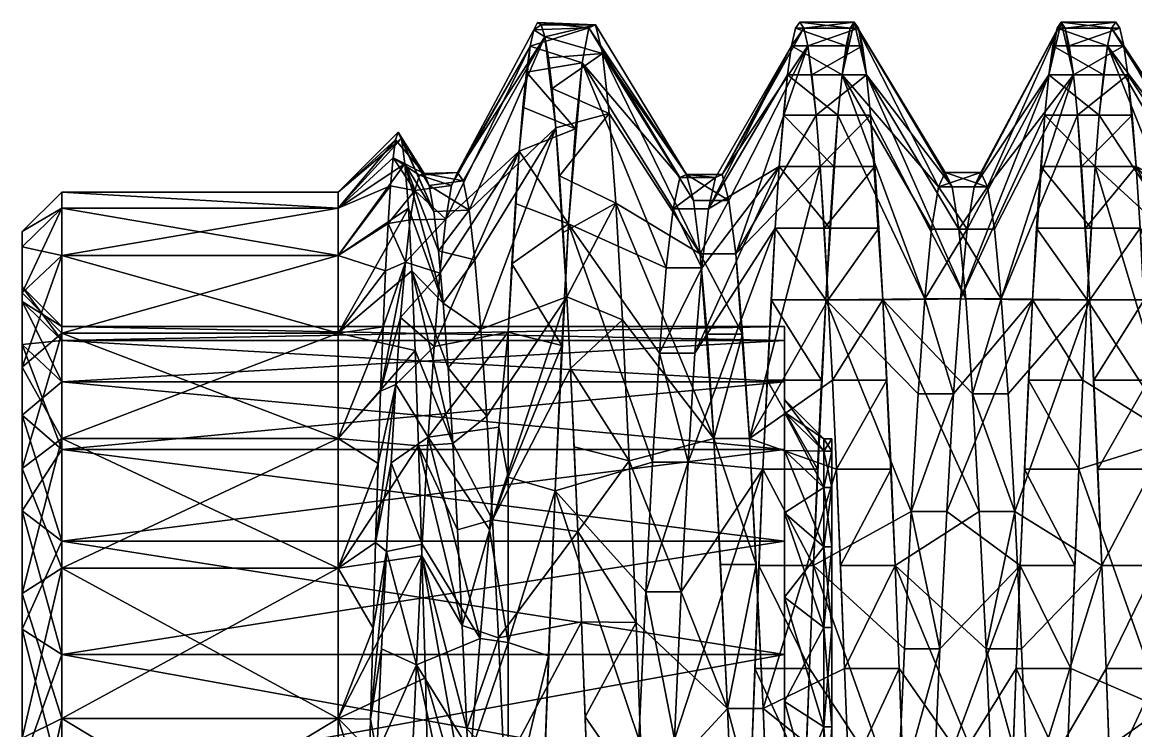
# Model space of a CAD drawing. Extents: x -9.5 to 4.8, y -4 to 4.
# Drawn here: x -9.52 to -6.701, y 1.301 to 3.095 of the extents above; entities that cross this region are included whole.
import ezdxf

# ---------------------------------------------------------------- set-up
doc = ezdxf.new("R2010")
doc.units = 0
doc.layers.add('SMA6251A1_128_10GT5GP_', color=7, linetype='CONTINUOUS')

msp = doc.modelspace()

# ---------------------------------------------------------------- meshes
at = {"layer": 'SMA6251A1_128_10GT5GP_', "color": 7}
mesh = msp.add_polyface(dxfattribs=at)
corners = [(-8.102393, 2.992034, -0.791672), (-8.119445, 2.825309, -1.263588), (-8.136502, 2.584624, -1.702566), (-7.88955, 2.472991, -1.120508), (-8.525984, 2.669032, -0.497482), (-8.537986, 2.595166, -0.797701), (-8.447793, 2.596623, -0.792948), (-8.432981, 2.682131, -0.421187), (-8.418169, 2.714687, -0.041111), (-8.513986, 2.70828, -0.190896), (-8.501984, 2.71242, 0.118271), (-8.403352, 2.693638, 0.339905), (-8.38854, 2.619414, 0.714067), (-8.477981, 2.615585, 0.727964), (-8.48998, 2.681381, 0.42593), (-8.465981, 2.515884, 1.020563), (-8.54999, 2.487624, -1.087636), (-8.580928, 2.751923, -0.538273), (-8.568262, 2.816738), (-8.574594, 2.797311, -0.270979), (-8.551005, 2.736425, 0.737228), (-8.559629, 2.800922, 0.370892), (-8.542385, 2.624146, 1.09284), (-8.453978, 2.383518, 1.30002), (-8.03417, 2.863759, 1.173844), (-8.017114, 2.637053, 1.620171), (-8.15994, 2.705847, 1.50247), (-8.085334, 3.080535, -0.298875), (-8.068282, 3.08843, 0.201547), (-8.21568, 3.094229, -0.069006), (-8.243548, 2.968526, -0.875715), (-8.262132, 2.768751, -1.383126), (-8.23426, 3.034113, -0.610889), (-8.051224, 3.015522, 0.696877), (-8.1971, 3.058326, 0.475046), (-8.17852, 2.927512, 1.004332), (-8.280708, 2.483141, -1.847439), (-8.27142, 2.636189, -1.621583), (-8.25284, 2.879831, -1.13384), (-8.224972, 3.076121, -0.341321), (-8.206388, 3.088278, 0.203873), (-8.187812, 3.00461, 0.742524), (-8.169228, 2.827646, 1.258349), (-8.150652, 2.563025, 1.734915), (-8.14136, 2.40021, 1.953969), (-8.46261, 2.459802, -1.149173), (-8.358911, 2.318244, 1.413142), (-8.373728, 2.493473, 1.074159)]
mesh.append_faces([[corners[k] for k in face] for face in [(0, 1, 2), (3, 0, 2), (4, 5, 6), (7, 8, 9), (10, 8, 11), (12, 13, 14), (7, 4, 6), (14, 10, 11), (7, 9, 4), (12, 14, 11), (12, 15, 13), (10, 9, 8), (6, 5, 16), (9, 10, 17), (4, 9, 17), (18, 19, 10), (13, 15, 20), (18, 10, 14), (20, 21, 13), (18, 14, 13), (21, 18, 13), (22, 20, 23), (24, 25, 26), (27, 28, 29), (1, 0, 30), (2, 1, 31), (0, 27, 32), (28, 33, 34), (33, 24, 35), (36, 2, 37), (37, 2, 31), (31, 1, 38), (38, 1, 30), (30, 0, 32), (32, 27, 39), (39, 27, 29), (29, 28, 40), (40, 28, 34), (34, 33, 41), (35, 24, 42), (41, 33, 35), (42, 24, 26), (26, 25, 43), (26, 43, 44), (41, 35, 34), (29, 40, 39), (38, 30, 32), (36, 37, 31), (42, 26, 44), (34, 35, 42), (39, 40, 34), (31, 38, 32), (39, 34, 8), (32, 39, 8), (6, 31, 32), (42, 12, 34), (31, 6, 45), (32, 8, 7), (7, 6, 32), (34, 12, 11), (11, 8, 34), (42, 46, 47), (47, 12, 42)]], dxfattribs={"color": 7})
mesh = msp.add_polyface(dxfattribs=at)
corners = [(-7.423653, 3.080091, -0.303411), (-7.433992, 3.035534, -0.603785), (-7.444333, 2.961739, -0.898398), (-7.454676, 2.85939, -1.184441), (-7.465018, 2.729528, -1.459008), (-7.475356, 2.57342, -1.719456), (-7.485698, 2.39248, -1.963431), (-7.820607, 2.644064, 0.616562), (-7.803374, 2.508344, 1.038958), (-8.051224, 3.015522, 0.696877), (-7.837846, 2.70919, 0.177516), (-8.085334, 3.080535, -0.298875), (-7.855077, 2.701931, -0.266075), (-7.88955, 2.472991, -1.120508), (-7.872315, 2.622483, -0.702711), (-8.102393, 2.992034, -0.791672), (-8.068282, 3.08843, 0.201547), (-8.017114, 2.637053, 1.620171), (-8.03417, 2.863759, 1.173844), (-7.603203, 2.729523, -1.459016), (-7.613542, 2.573412, -1.719468), (-7.592862, 2.859386, -1.18445), (-7.582518, 2.961737, -0.898403), (-7.572178, 3.035534, -0.603786), (-7.561839, 3.080091, -0.303411), (-7.551496, 3.095), (-7.41331, 3.095), (-7.541153, 3.080092, 0.303404), (-7.520474, 2.961749, 0.898368), (-7.530814, 3.035536, 0.603777), (-7.392629, 3.035534, 0.603785), (-7.47911, 2.392507, 1.963397), (-7.489451, 2.573438, 1.71943), (-7.351265, 2.573419, 1.719457), (-7.499789, 2.72954, 1.458984), (-7.361603, 2.729527, 1.459009), (-7.510131, 2.859405, 1.184404), (-7.371944, 2.85939, 1.184441), (-7.382288, 2.961739, 0.898398), (-7.402967, 3.080091, 0.303411), (-7.747846, 2.70919, 0.177516), (-7.713374, 2.508344, 1.038958), (-7.730607, 2.644064, 0.616562), (-7.765077, 2.701931, -0.266075), (-7.782315, 2.622483, -0.702711), (-7.79955, 2.472991, -1.120508), (-7.816783, 2.257464, -1.508338)]
mesh.append_faces([[corners[k] for k in face] for face in [(0, 1, 2), (3, 4, 5), (3, 5, 6), (7, 8, 9), (10, 11, 12), (13, 14, 15), (10, 7, 9), (12, 15, 14), (10, 9, 16), (12, 11, 15), (10, 16, 11), (8, 17, 18), (18, 9, 8), (19, 20, 5), (21, 19, 4), (22, 21, 3), (23, 22, 2), (24, 23, 1), (25, 24, 0), (26, 25, 0), (0, 24, 1), (1, 23, 2), (2, 22, 3), (3, 21, 4), (4, 19, 5), (5, 20, 6), (25, 26, 27), (28, 29, 30), (31, 32, 33), (32, 34, 35), (34, 36, 37), (36, 28, 38), (29, 27, 39), (27, 26, 39), (30, 29, 39), (19, 21, 22), (23, 24, 27), (24, 25, 27), (23, 27, 40), (27, 29, 40), (29, 28, 36), (29, 41, 42), (29, 42, 40), (23, 40, 43), (23, 43, 44), (19, 45, 46), (20, 19, 46), (22, 23, 44), (45, 19, 44), (44, 19, 22), (36, 34, 41), (41, 29, 36), (34, 32, 31), (42, 41, 8), (40, 42, 10), (43, 40, 10), (44, 43, 14), (45, 44, 14), (42, 8, 7), (42, 7, 10), (43, 10, 12), (43, 12, 14), (45, 14, 13)]], dxfattribs={"color": 7})
mesh = msp.add_polyface(dxfattribs=at)
corners = [(-7.41331, 3.095), (-7.423653, 3.080091, -0.303411), (-7.444333, 2.961739, -0.898398), (-7.200136, 2.678742, -0.442229), (-7.165668, 2.678742, 0.442229), (-7.382288, 2.961739, 0.898398), (-7.371944, 2.85939, 1.184441), (-7.131198, 2.394442, 1.279793), (-7.340923, 2.392479, 1.963432), (-7.402967, 3.080091, 0.303411), (-7.351265, 2.573419, 1.719457), (-7.361603, 2.729527, 1.459009), (-7.392629, 3.035534, 0.603785), (-7.454676, 2.85939, -1.184441), (-7.234606, 2.394442, -1.279793), (-7.485698, 2.39248, -1.963431), (-7.217375, 2.5709, -0.872754), (-7.182902, 2.714999), (-7.14843, 2.5709, 0.872754), (-7.489451, 2.573438, 1.71943), (-7.499789, 2.72954, 1.458984), (-7.510131, 2.859405, 1.184404), (-7.520474, 2.961749, 0.898368), (-6.951706, 2.57342, -1.719456), (-6.962048, 2.39248, -1.963431), (-6.823861, 2.392507, -1.963398), (-6.941367, 2.729528, -1.459008), (-6.813519, 2.573437, -1.71943), (-6.931026, 2.85939, -1.184441), (-6.803181, 2.72954, -1.458984), (-6.920682, 2.961739, -0.898398), (-6.792839, 2.859405, -1.184404), (-6.910342, 3.035534, -0.603785), (-6.782496, 2.961749, -0.898368), (-6.900003, 3.080091, -0.303411), (-6.772156, 3.035536, -0.603777), (-6.88966, 3.095), (-6.761817, 3.080092, -0.303404), (-6.751474, 3.095), (-6.879317, 3.080091, 0.303411), (-7.144606, 2.394442, -1.279793), (-7.110136, 2.678742, -0.442229), (-6.858638, 2.961739, 0.898398), (-6.868978, 3.035534, 0.603785), (-7.075668, 2.678742, 0.442229), (-6.848294, 2.85939, 1.184441), (-7.041198, 2.394442, 1.279793), (-6.837953, 2.729527, 1.459009), (-6.827614, 2.573419, 1.719457), (-6.817272, 2.392479, 1.963432), (-7.127375, 2.5709, -0.872754), (-7.092902, 2.714999), (-7.05843, 2.5709, 0.872754)]
mesh.append_faces([[corners[k] for k in face] for face in [(0, 1, 2), (0, 2, 3), (0, 4, 5), (6, 7, 8), (9, 0, 5), (8, 10, 6), (10, 11, 6), (7, 6, 5), (5, 12, 9), (2, 13, 14), (14, 13, 15), (16, 3, 2), (2, 14, 16), (17, 4, 0), (0, 3, 17), (18, 7, 5), (5, 4, 18), (10, 19, 11), (11, 20, 6), (6, 21, 5), (5, 22, 12), (23, 24, 25), (26, 23, 27), (28, 26, 29), (30, 28, 31), (32, 30, 33), (34, 32, 35), (36, 34, 37), (31, 28, 29), (29, 26, 27), (27, 23, 25), (36, 38, 39), (24, 23, 28), (23, 26, 28), (24, 28, 40), (28, 30, 40), (30, 32, 34), (30, 34, 36), (30, 36, 41), (36, 39, 42), (39, 43, 42), (36, 42, 44), (42, 45, 46), (45, 47, 48), (45, 49, 46), (30, 41, 50), (50, 40, 30), (36, 44, 51), (51, 41, 36), (42, 46, 52), (52, 44, 42), (50, 41, 3), (51, 44, 17), (44, 52, 18), (52, 46, 18), (41, 51, 3), (40, 50, 14), (46, 7, 18), (44, 18, 4), (44, 4, 17), (51, 17, 3), (50, 3, 16), (50, 16, 14)]], dxfattribs={"color": 7})
mesh = msp.add_polyface(dxfattribs=at)
corners = [(-6.269189, 2.859405, -1.184404), (-6.27953, 2.72954, -1.458984), (-6.131005, 2.859386, -1.184449), (-6.258845, 2.961749, -0.898368), (-6.248506, 3.035536, -0.603777), (-6.117214, 2.989549, -0.801008), (-6.238167, 3.080092, -0.303404), (-6.103428, 3.068518, -0.404011), (-6.227824, 3.095), (-6.089639, 3.095), (-6.144792, 2.680339, -1.547517), (-6.56243, 2.508344, -1.038958), (-6.545198, 2.644064, -0.616562), (-6.772156, 3.035536, -0.603777), (-6.527958, 2.70919, -0.177516), (-6.510727, 2.701931, 0.266075), (-6.730793, 3.035534, 0.603786), (-6.493489, 2.622483, 0.702711), (-6.699767, 2.729524, 1.459016), (-6.710108, 2.859386, 1.184449), (-6.720452, 2.961738, 0.898403), (-6.761817, 3.080092, -0.303404), (-6.741132, 3.080091, 0.303411), (-6.751474, 3.095), (-6.782496, 2.961749, -0.898368), (-6.792839, 2.859405, -1.184404), (-6.803181, 2.72954, -1.458984), (-6.88966, 3.095), (-6.900003, 3.080091, -0.303411), (-6.910342, 3.035534, -0.603785), (-6.920682, 2.961739, -0.898398), (-6.858638, 2.961739, 0.898398), (-6.868978, 3.035534, 0.603785), (-6.837953, 2.729527, 1.459009), (-6.848294, 2.85939, 1.184441), (-6.879317, 3.080091, 0.303411), (-6.437958, 2.70919, -0.177516), (-6.207142, 3.035534, 0.603786), (-6.217481, 3.080091, 0.303411), (-6.196802, 2.961738, 0.898403), (-6.186458, 2.859386, 1.184449), (-6.176117, 2.729524, 1.459016), (-6.403489, 2.622483, 0.702711), (-6.420727, 2.701931, 0.266075), (-6.455198, 2.644064, -0.616562), (-6.47243, 2.508344, -1.038958), (-6.048273, 2.859399, 1.184418), (-6.037932, 2.729534, 1.458996), (-6.058617, 2.961746, 0.898377), (-6.068957, 3.035536, 0.603777), (-6.079296, 3.080092, 0.303404)]
mesh.append_faces([[corners[k] for k in face] for face in [(0, 1, 2), (3, 0, 2), (4, 3, 5), (6, 4, 7), (8, 6, 9), (9, 6, 7), (7, 4, 5), (5, 3, 2), (2, 1, 10), (11, 12, 13), (12, 14, 13), (14, 15, 16), (15, 17, 16), (18, 19, 20), (14, 16, 21), (16, 22, 21), (22, 23, 21), (14, 21, 13), (13, 24, 25), (11, 13, 25), (25, 26, 11), (17, 18, 20), (20, 16, 17), (23, 27, 21), (21, 28, 13), (13, 29, 24), (24, 30, 25), (31, 32, 16), (33, 34, 19), (34, 31, 20), (18, 33, 19), (32, 35, 22), (19, 34, 20), (20, 31, 16), (35, 23, 22), (16, 32, 22), (0, 3, 4), (36, 6, 37), (4, 6, 36), (6, 8, 38), (6, 38, 37), (39, 40, 41), (37, 42, 43), (37, 43, 36), (4, 36, 44), (4, 44, 45), (0, 4, 45), (45, 1, 0), (39, 41, 42), (42, 37, 39), (46, 47, 41), (48, 46, 40), (49, 48, 39), (50, 49, 37), (9, 50, 38), (8, 9, 38), (38, 50, 37), (37, 49, 39), (39, 48, 40), (40, 46, 41), (36, 43, 15), (36, 15, 14), (36, 14, 12)]], dxfattribs={"color": 7})
mesh = msp.add_polyface(dxfattribs=at)
corners = [(-6.310554, 2.188477, -2.188514), (-6.320894, 1.963468, -2.39245), (-6.17237, 2.188448, -2.188543), (-6.30021, 2.392507, -1.963398), (-6.289869, 2.573437, -1.71943), (-6.158579, 2.45544, -1.884102), (-6.27953, 2.72954, -1.458984), (-6.144792, 2.680339, -1.547517), (-6.186156, 1.884136, -2.455413), (-6.596902, 2.041231, -1.79014), (-6.579667, 2.305576, -1.433711), (-6.56243, 2.508344, -1.038958), (-6.803181, 2.72954, -1.458984), (-6.441782, 1.981545, 1.855992), (-6.658404, 1.96345, 2.392465), (-6.689428, 2.573412, 1.719468), (-6.668743, 2.188451, 2.18854), (-6.679086, 2.392466, 1.963448), (-6.834205, 2.188477, -2.188514), (-6.844544, 1.963468, -2.39245), (-6.813519, 2.573437, -1.71943), (-6.823861, 2.392507, -1.963398), (-6.476254, 2.472991, 1.120508), (-6.699767, 2.729524, 1.459016), (-6.493489, 2.622483, 0.702711), (-6.459021, 2.257464, 1.508338), (-6.796589, 1.963447, 2.392468), (-6.806928, 2.188453, 2.188538), (-6.817272, 2.392479, 1.963432), (-6.827614, 2.573419, 1.719457), (-6.837953, 2.729527, 1.459009), (-6.848294, 2.85939, 1.184441), (-6.786249, 1.719516, 2.573381), (-6.506902, 2.041231, -1.79014), (-6.351782, 1.981545, 1.855992), (-6.165778, 2.573412, 1.719468), (-6.134754, 1.96345, 2.392465), (-6.155436, 2.392466, 1.963448), (-6.145092, 2.188451, 2.18854), (-6.47243, 2.508344, -1.038958), (-6.489667, 2.305576, -1.433711), (-6.176117, 2.729524, 1.459016), (-6.386254, 2.472991, 1.120508), (-6.403489, 2.622483, 0.702711), (-6.369021, 2.257464, 1.508338), (-6.037932, 2.729534, 1.458996), (-6.027593, 2.573429, 1.719443), (-6.017252, 2.392493, 1.963415), (-6.006908, 2.188466, 2.188525), (-6.455198, 2.644064, -0.616562), (-6.545198, 2.644064, -0.616562), (-6.437958, 2.70919, -0.177516), (-6.420727, 2.701931, 0.266075), (-6.510727, 2.701931, 0.266075)]
mesh.append_faces([[corners[k] for k in face] for face in [(0, 1, 2), (3, 0, 2), (4, 3, 5), (6, 4, 7), (7, 4, 5), (5, 3, 2), (2, 1, 8), (9, 10, 11), (9, 11, 12), (13, 14, 15), (14, 16, 15), (16, 17, 15), (9, 18, 19), (12, 20, 21), (9, 12, 21), (21, 18, 9), (22, 23, 24), (25, 13, 15), (23, 22, 25), (15, 23, 25), (26, 27, 16), (27, 28, 17), (28, 29, 15), (29, 30, 23), (14, 26, 16), (16, 27, 17), (17, 28, 15), (15, 29, 23), (31, 29, 28), (28, 27, 32), (27, 26, 32), (33, 1, 0), (34, 35, 36), (35, 37, 38), (35, 38, 36), (6, 39, 33), (39, 40, 33), (4, 6, 3), (3, 6, 33), (33, 0, 3), (41, 42, 43), (35, 34, 44), (42, 41, 44), (44, 41, 35), (41, 45, 35), (35, 46, 37), (37, 47, 38), (38, 48, 36), (33, 40, 10), (40, 39, 10), (39, 49, 50), (49, 51, 50), (52, 43, 53), (43, 42, 22), (42, 44, 22), (44, 34, 13), (44, 13, 25), (44, 25, 22), (43, 22, 24), (43, 24, 53), (39, 50, 11), (39, 11, 10), (33, 10, 9)]], dxfattribs={"color": 7})
mesh = msp.add_polyface(dxfattribs=at)
corners = [(-8.136502, 2.584624, -1.702566), (-8.153557, 2.276354, -2.096959), (-8.170611, 1.908556, -2.436479), (-7.924022, 1.981545, -1.855992), (-8.46261, 2.459802, -1.149173), (-8.447793, 2.596623, -0.792948), (-8.54999, 2.487624, -1.087636), (-8.38854, 2.619414, 0.714067), (-8.373728, 2.493473, 1.074159), (-8.465981, 2.515884, 1.020563), (-8.441976, 2.220252, 1.562595), (-8.358911, 2.318244, 1.413142), (-8.344099, 2.097316, 1.724091), (-8.417976, 1.809915, 2.023714), (-8.329286, 1.834946, 2.001046), (-8.405972, 1.56805, 2.216403), (-8.453978, 2.383518, 1.30002), (-8.573989, 2.177675, -1.621404), (-8.585992, 1.97919, -1.858501), (-8.492234, 2.044214, -1.786732), (-8.56199, 2.347864, -1.363361), (-8.429977, 2.02826, 1.804823), (-8.507051, 1.773518, -2.055689), (-8.477422, 2.274465, -1.482574), (-8.313409, 2.070156, -2.269169), (-8.29, 1.943599, -2.408619), (-8.29, 2.310733, -2.059014), (-8.336855, 1.810618, -2.452111), (-8.29, 1.524318, -2.6936), (-8.551005, 2.736425, 0.737228), (-8.533771, 2.465845, 1.431471), (-8.542385, 2.624146, 1.09284), (-8.516568, 2.022353, 2.034205), (-8.525167, 2.264171, 1.747045), (-8.507973, 1.744364, 2.287897), (-9.420001, 2.013509, 1.1625), (-7.59, 1.781053, 1.494481), (-7.59, 2.013509, 1.1625), (-9.420001, 2.184785, 0.795197), (-7.59, 2.184785, 0.795197), (-9.420001, 2.289678, 0.403732), (-7.59, 2.289678, 0.403732), (-9.420001, 2.325), (-7.59, 2.325), (-9.420001, 2.289678, -0.403732), (-7.59, 2.289678, -0.403732), (-9.420001, 2.184785, -0.795197), (-7.59, 2.184785, -0.795197), (-9.420001, 2.013509, -1.1625), (-7.59, 2.013509, -1.1625), (-9.420001, 1.781053, -1.494481), (-7.59, 1.781053, -1.494481), (-8.017114, 2.637053, 1.620171), (-8.000058, 2.341363, 2.024115), (-8.14136, 2.40021, 1.953969), (-8.280708, 2.483141, -1.847439), (-8.150652, 2.563025, 1.734915), (-8.132068, 2.218735, 2.157832), (-7.983005, 1.984473, 2.375053), (-8.12278, 2.020092, 2.344835), (-8.113492, 1.805753, 2.51362), (-8.262132, 2.768751, -1.383126), (-8.169228, 2.827646, 1.258349), (-8.360345, 1.535061, -2.606171), (-8.314469, 1.536278, 2.238542)]
mesh.append_faces([[corners[k] for k in face] for face in [(0, 1, 2), (0, 2, 3), (4, 5, 6), (7, 8, 9), (10, 11, 12), (13, 14, 15), (11, 16, 8), (17, 18, 19), (20, 4, 6), (9, 8, 16), (13, 21, 14), (12, 21, 10), (21, 12, 14), (19, 18, 22), (16, 11, 10), (20, 23, 4), (17, 23, 20), (17, 19, 23), (24, 25, 26), (24, 27, 25), (25, 27, 28), (9, 16, 29), (30, 31, 16), (21, 13, 32), (13, 15, 32), (30, 16, 10), (30, 10, 21), (33, 30, 21), (32, 33, 21), (34, 32, 15), (35, 36, 37), (38, 37, 39), (40, 39, 41), (42, 41, 43), (44, 43, 45), (46, 45, 47), (48, 47, 49), (50, 49, 51), (52, 53, 54), (1, 0, 55), (2, 1, 25), (28, 2, 25), (25, 1, 26), (26, 1, 55), (56, 52, 54), (54, 53, 57), (57, 58, 59), (59, 58, 60), (57, 59, 60), (26, 55, 61), (23, 26, 61), (54, 57, 14), (54, 11, 62), (26, 23, 19), (27, 19, 63), (22, 63, 19), (27, 24, 19), (19, 24, 26), (4, 23, 61), (54, 14, 12), (12, 11, 54), (14, 57, 60), (64, 14, 60)]], dxfattribs={"color": 7})
mesh = msp.add_polyface(dxfattribs=at)
corners = [(-8.72, 2.624513, -0.462772), (-8.72, 2.504281, -0.911484), (-8.587265, 2.681069, -0.799491), (-8.72, 2.665), (-8.574594, 2.797311, -0.270979), (-8.72, 2.307958, -1.3325), (-8.599956, 2.466017, -1.294307), (-8.568262, 2.816738), (-8.580928, 2.751923, -0.538273), (-8.593608, 2.585443, -1.052303), (-8.606304, 2.324057, -1.523124), (-8.56199, 2.347864, -1.363361), (-8.54999, 2.487624, -1.087636), (-8.612655, 2.160916, -1.73676), (-8.537986, 2.595166, -0.797701), (-8.525984, 2.669032, -0.497482), (-8.501984, 2.71242, 0.118271), (-8.559629, 2.800922, 0.370892), (-8.72, 2.307958, 1.3325), (-8.72, 2.504281, 0.911484), (-8.542385, 2.624146, 1.09284), (-8.525167, 2.264171, 1.747045), (-8.533771, 2.465845, 1.431471), (-8.72, 2.624513, 0.462772), (-8.551005, 2.736425, 0.737228), (-9.420001, 2.504281, 0.911484), (-9.420001, 2.624513, 0.462772), (-9.420001, 2.665), (-9.420001, 2.307958, 1.3325), (-9.52, 2.565001), (-9.52, 2.526033, 0.445408), (-9.52, 2.410313, 0.877282), (-9.52, 2.410313, -0.877282), (-9.52, 2.526033, -0.445408), (-9.52, 2.278754, -0.829399), (-9.52, 2.388158, -0.421097), (-9.52, 2.424999), (-9.52, 2.388158, 0.421097), (-9.52, 2.278754, 0.829399), (-9.420001, 2.624513, -0.462772), (-9.420001, 2.307958, -1.3325), (-9.420001, 2.504281, -0.911484), (-9.52, 2.221356, -1.282501), (-9.420001, 2.289678, 0.403732), (-9.420001, 2.325), (-7.59, 2.325), (-9.420001, 2.289678, -0.403732)]
mesh.append_faces([[corners[k] for k in face] for face in [(0, 1, 2), (3, 0, 4), (1, 5, 6), (7, 3, 4), (4, 0, 8), (8, 0, 2), (2, 1, 9), (9, 1, 6), (6, 5, 10), (11, 12, 13), (10, 13, 12), (9, 6, 12), (6, 10, 12), (12, 14, 9), (2, 9, 15), (9, 14, 15), (8, 2, 15), (4, 8, 16), (3, 7, 17), (18, 19, 20), (21, 18, 22), (19, 23, 24), (22, 18, 20), (20, 19, 24), (23, 3, 17), (24, 23, 17), (19, 18, 25), (23, 19, 26), (3, 23, 27), (27, 23, 26), (26, 19, 25), (25, 18, 28), (29, 26, 30), (28, 31, 25), (25, 30, 26), (26, 29, 27), (30, 25, 31), (32, 33, 34), (33, 29, 35), (29, 30, 36), (34, 33, 35), (30, 31, 37), (35, 29, 36), (36, 30, 37), (37, 31, 38), (27, 29, 39), (32, 39, 33), (40, 41, 42), (42, 41, 32), (41, 39, 32), (39, 29, 33), (3, 27, 0), (0, 27, 39), (1, 0, 41), (5, 1, 40), (40, 1, 41), (41, 0, 39), (43, 44, 36), (43, 36, 37), (45, 46, 44), (44, 46, 35), (46, 34, 35), (44, 35, 36)]], dxfattribs={"color": 7})
mesh = msp.add_polyface(dxfattribs=at)
corners = [(-7.803374, 2.508344, 1.038958), (-7.786138, 2.305576, 1.433711), (-7.768902, 2.041231, 1.79014), (-7.73443, 1.357458, 2.351282), (-7.983005, 1.984473, 2.375053), (-8.017114, 2.637053, 1.620171), (-7.941254, 1.652831, -2.15392), (-7.924022, 1.981545, -1.855992), (-8.170611, 1.908556, -2.436479), (-7.906783, 2.257464, -1.508338), (-7.88955, 2.472991, -1.120508), (-8.136502, 2.584624, -1.702566), (-8.000058, 2.341363, 2.024115), (-7.644566, 1.96345, -2.392465), (-7.654906, 1.719536, -2.573368), (-7.516721, 1.719517, -2.57338), (-7.634227, 2.188451, -2.18854), (-7.506381, 1.963448, -2.392467), (-7.623884, 2.392466, -1.963448), (-7.496042, 2.188454, -2.188537), (-7.613542, 2.573412, -1.719468), (-7.485698, 2.39248, -1.963431), (-7.834022, 1.981545, -1.855992), (-7.468765, 2.188478, 2.188513), (-7.458426, 1.963468, 2.39245), (-7.678902, 2.041231, 1.79014), (-7.64443, 1.357458, 2.351282), (-7.661669, 1.722406, 2.098697), (-7.499789, 2.72954, 1.458984), (-7.713374, 2.508344, 1.038958), (-7.696138, 2.305576, 1.433711), (-7.851254, 1.652831, -2.15392), (-7.816783, 2.257464, -1.508338), (-7.47911, 2.392507, 1.963397), (-7.79955, 2.472991, -1.120508), (-7.751669, 1.722406, 2.098697), (-7.59, 1.781053, -1.494481), (-7.59, 2.013509, -1.1625), (-7.59, 1.639335, -1.375565), (-7.59, 2.184785, -0.795197), (-7.59, 1.853294, -1.07), (-7.59, 2.289678, -0.403732), (-7.59, 2.010942, -0.731923), (-7.59, 2.325), (-7.59, 2.107488, -0.371607), (-7.59, 2.289678, 0.403732), (-7.59, 2.14), (-7.59, 2.184785, 0.795197), (-7.59, 2.107488, 0.371607), (-7.59, 2.013509, 1.1625), (-7.59, 2.010942, 0.731923), (-7.59, 1.781053, 1.494481), (-7.59, 1.853294, 1.07), (-7.59, 1.639335, 1.375565), (-7.49, 2.009008, 0.354242), (-7.49, 1.916973, 0.697721), (-7.49, 1.766692, 1.02), (-7.49, 1.766692, -1.02), (-7.49, 1.916973, -0.697721), (-7.49, 2.009008, -0.354242), (-7.49, 2.04), (-8.132068, 2.218735, 2.157832), (-7.965946, 1.575563, 2.663948), (-8.113492, 1.805753, 2.51362)]
mesh.append_faces([[corners[k] for k in face] for face in [(0, 1, 2), (3, 4, 2), (2, 5, 0), (6, 7, 8), (9, 10, 11), (11, 7, 9), (2, 4, 12), (12, 5, 2), (13, 14, 15), (16, 13, 17), (18, 16, 19), (20, 18, 21), (19, 16, 17), (17, 13, 15), (13, 16, 20), (16, 18, 20), (13, 20, 22), (23, 24, 25), (24, 26, 25), (26, 27, 25), (28, 25, 29), (25, 30, 29), (13, 22, 31), (32, 22, 20), (33, 23, 25), (25, 28, 33), (25, 27, 2), (30, 25, 2), (29, 30, 0), (32, 34, 9), (22, 32, 9), (31, 22, 6), (27, 35, 2), (30, 2, 1), (30, 1, 0), (34, 10, 9), (22, 9, 7), (22, 7, 6), (36, 37, 38), (37, 39, 40), (39, 41, 42), (38, 37, 40), (41, 43, 44), (40, 39, 42), (43, 45, 46), (42, 41, 44), (45, 47, 48), (44, 43, 46), (47, 49, 50), (46, 45, 48), (49, 51, 52), (48, 47, 50), (50, 49, 52), (52, 51, 53), (54, 46, 48), (55, 48, 50), (56, 50, 52), (57, 38, 40), (58, 40, 42), (59, 42, 44), (60, 44, 46), (12, 4, 61), (4, 62, 63)]], dxfattribs={"color": 7})
mesh = msp.add_polyface(dxfattribs=at)
corners = [(-7.485698, 2.39248, -1.963431), (-7.496042, 2.188454, -2.188537), (-7.516721, 1.719517, -2.57338), (-7.506381, 1.963448, -2.392467), (-6.844544, 1.963468, -2.39245), (-6.854884, 1.719551, -2.573357), (-6.865228, 1.458959, -2.72955), (-7.096727, 1.85597, 1.981564), (-7.3099, 1.719516, 2.573381), (-7.340923, 2.392479, 1.963432), (-7.32024, 1.963447, 2.392468), (-7.330579, 2.188453, 2.188538), (-7.269078, 1.85597, -1.981564), (-7.251845, 2.153923, -1.652828), (-7.234606, 2.394442, -1.279793), (-7.113959, 2.153923, 1.652828), (-7.131198, 2.394442, 1.279793), (-7.623884, 2.392466, -1.963448), (-7.468765, 2.188478, 2.188513), (-7.47911, 2.392507, 1.963397), (-7.448086, 1.719552, 2.573357), (-7.458426, 1.963468, 2.39245), (-7.351265, 2.573419, 1.719457), (-6.982731, 1.963448, -2.392467), (-6.993071, 1.719517, -2.57338), (-6.972391, 2.188454, -2.188537), (-6.962048, 2.39248, -1.963431), (-6.834205, 2.188477, -2.188514), (-6.823861, 2.392507, -1.963398), (-7.437742, 1.458959, 2.72955), (-7.179078, 1.85597, -1.981564), (-6.817272, 2.392479, 1.963432), (-6.786249, 1.719516, 2.573381), (-7.006727, 1.85597, 1.981564), (-7.144606, 2.394442, -1.279793), (-7.161845, 2.153923, -1.652828), (-7.023959, 2.153923, 1.652828), (-7.041198, 2.394442, 1.279793), (-7.196314, 1.508368, -2.257441), (-7.07949, 1.508368, 2.257441), (-7.49, 1.562731, 1.311287), (-7.49, 1.766692, 1.02), (-7.59, 1.853294, 1.07), (-7.49, 1.916973, 0.697721), (-7.59, 2.010942, 0.731923), (-7.49, 2.009008, 0.354242), (-7.59, 2.107488, 0.371607), (-7.49, 2.04), (-7.59, 2.14), (-7.47, 1.766692, 1.02), (-7.47, 1.916973, 0.697721), (-7.47, 2.009008, 0.354242), (-7.47, 2.04), (-7.47, 1.916973, -0.697721), (-7.47, 1.766692, -1.02), (-7.49, 1.766692, -1.02), (-7.47, 2.009008, -0.354242), (-7.49, 1.916973, -0.697721), (-7.49, 2.009008, -0.354242), (-7.59, 1.853294, -1.07), (-7.59, 2.010942, -0.731923), (-7.59, 2.107488, -0.371607)]
mesh.append_faces([[corners[k] for k in face] for face in [(0, 1, 2), (1, 3, 2), (4, 5, 6), (7, 8, 9), (8, 10, 11), (8, 11, 9), (2, 12, 0), (13, 14, 0), (0, 12, 13), (15, 7, 9), (9, 16, 15), (0, 17, 1), (18, 19, 9), (20, 21, 10), (21, 18, 11), (8, 20, 10), (10, 21, 11), (11, 18, 9), (9, 19, 22), (23, 24, 5), (25, 23, 4), (26, 25, 27), (28, 26, 27), (27, 25, 4), (4, 23, 5), (21, 20, 29), (24, 23, 25), (24, 25, 26), (24, 26, 30), (31, 32, 33), (26, 34, 35), (35, 30, 26), (31, 33, 36), (36, 37, 31), (38, 30, 12), (35, 34, 14), (37, 36, 15), (36, 33, 15), (30, 35, 12), (33, 39, 7), (33, 7, 15), (37, 15, 16), (35, 14, 13), (35, 13, 12), (40, 41, 42), (41, 43, 44), (43, 45, 46), (45, 47, 48), (49, 50, 43), (50, 51, 45), (51, 52, 47), (51, 47, 45), (50, 45, 43), (49, 43, 41), (53, 54, 55), (56, 53, 57), (52, 56, 58), (53, 55, 57), (56, 57, 58), (52, 58, 47), (57, 55, 59), (58, 57, 60), (47, 58, 61)]], dxfattribs={"color": 7})
mesh = msp.add_polyface(dxfattribs=at)
corners = [(-8.507051, 1.773518, -2.055689), (-8.585992, 1.97919, -1.858501), (-8.597995, 1.755037, -2.07149), (-8.72, 2.307958, -1.3325), (-8.72, 2.041508, -1.713029), (-8.606304, 2.324057, -1.523124), (-8.72, 1.713029, -2.041508), (-8.619014, 1.978086, -1.933349), (-8.612655, 2.160916, -1.73676), (-8.625375, 1.777413, -2.111002), (-8.573989, 2.177675, -1.621404), (-8.56199, 2.347864, -1.363361), (-8.72, 1.713029, 2.041508), (-8.72, 2.041508, 1.713029), (-8.516568, 2.022353, 2.034205), (-8.72, 2.307958, 1.3325), (-8.525167, 2.264171, 1.747045), (-8.507973, 1.744364, 2.287897), (-9.420001, 2.041508, 1.713029), (-9.420001, 2.307958, 1.3325), (-9.420001, 1.713029, 2.041508), (-9.52, 1.964905, 1.648751), (-9.52, 1.648751, 1.964905), (-9.52, 2.410313, 0.877282), (-9.52, 2.221356, 1.282501), (-9.52, 1.648751, -1.964905), (-9.52, 1.964905, -1.648751), (-9.52, 1.558759, -1.857657), (-9.52, 2.221356, -1.282501), (-9.52, 1.857657, -1.558759), (-9.52, 2.410313, -0.877282), (-9.52, 2.100111, -1.2125), (-9.52, 2.278754, -0.829399), (-9.52, 2.278754, 0.829399), (-9.52, 2.100111, 1.2125), (-9.52, 1.857657, 1.558759), (-9.420001, 2.307958, -1.3325), (-9.420001, 1.713029, -2.041508), (-9.420001, 2.041508, -1.713029), (-9.420001, 1.494481, 1.781053), (-9.420001, 1.781053, 1.494481), (-9.420001, 2.013509, 1.1625), (-9.420001, 2.184785, 0.795197), (-9.420001, 2.289678, 0.403732), (-9.52, 2.388158, 0.421097), (-9.420001, 2.325), (-7.59, 2.289678, 0.403732), (-7.59, 2.184785, 0.795197), (-7.59, 2.013509, 1.1625), (-7.59, 1.781053, 1.494481), (-9.420001, 1.781053, -1.494481), (-9.420001, 2.013509, -1.1625), (-7.59, 2.013509, -1.1625), (-9.420001, 2.184785, -0.795197), (-7.59, 2.184785, -0.795197), (-9.420001, 2.289678, -0.403732), (-7.59, 2.289678, -0.403732)]
mesh.append_faces([[corners[k] for k in face] for face in [(0, 1, 2), (3, 4, 5), (4, 6, 7), (5, 4, 8), (8, 4, 7), (7, 6, 9), (1, 9, 2), (10, 11, 8), (9, 1, 10), (7, 9, 10), (8, 7, 10), (12, 13, 14), (13, 15, 16), (17, 12, 14), (14, 13, 16), (13, 12, 18), (15, 13, 19), (19, 13, 18), (18, 12, 20), (21, 20, 22), (23, 19, 24), (20, 21, 18), (18, 24, 19), (24, 18, 21), (25, 26, 27), (26, 28, 29), (28, 30, 31), (27, 26, 29), (29, 28, 31), (31, 30, 32), (23, 24, 33), (24, 21, 34), (21, 22, 35), (33, 24, 34), (34, 21, 35), (26, 36, 28), (37, 38, 25), (38, 36, 26), (25, 38, 26), (4, 3, 38), (6, 4, 37), (37, 4, 38), (38, 3, 36), (39, 40, 35), (40, 41, 34), (41, 42, 33), (42, 43, 44), (42, 44, 33), (41, 33, 34), (40, 34, 35), (45, 43, 46), (43, 42, 47), (42, 41, 48), (41, 40, 49), (50, 51, 52), (51, 53, 54), (53, 55, 56), (51, 50, 29), (53, 51, 31), (55, 53, 32), (50, 27, 29), (51, 29, 31), (53, 31, 32)]], dxfattribs={"color": 7})
mesh = msp.add_polyface(dxfattribs=at)
corners = [(-5.998915, 0.657716, -2.634126), (-6.213734, 1.184376, -2.859419), (-6.227519, 0.801106, -2.989524), (-5.958452, 1.596962, -2.195661), (-6.17237, 2.188448, -2.188543), (-6.186156, 1.884136, -2.455413), (-6.199945, 1.547494, -2.680349), (-6.35192, 1.184374, -2.85942), (-6.362258, 0.898484, -2.961714), (-6.331233, 1.719551, -2.573357), (-6.341578, 1.458959, -2.72955), (-6.320894, 1.963468, -2.39245), (-6.665844, 0.529653, -2.662832), (-6.648606, 0.956397, -2.54097), (-6.631374, 1.357458, -2.351282), (-6.614135, 1.722406, -2.098697), (-6.596902, 2.041231, -1.79014), (-6.844544, 1.963468, -2.39245), (-6.87557, 1.184374, -2.85942), (-6.407311, 1.279799, 2.394439), (-6.627379, 1.184375, 2.859419), (-6.658404, 1.96345, 2.392465), (-6.637721, 1.458954, 2.729553), (-6.648065, 1.719536, 2.573368), (-6.865228, 1.458959, -2.72955), (-6.424551, 1.652831, 2.15392), (-6.441782, 1.981545, 1.855992), (-6.390079, 0.872725, 2.570909), (-6.617041, 0.898485, 2.961714), (-6.755225, 0.898449, 2.961724), (-6.765563, 1.184345, 2.859432), (-6.775905, 1.45892, 2.729571), (-6.786249, 1.719516, 2.573381), (-6.796589, 1.963447, 2.392468), (-6.317311, 1.279799, 2.394439), (-6.134754, 1.96345, 2.392465), (-6.103729, 1.184375, 2.859419), (-6.124414, 1.719536, 2.573368), (-6.11407, 1.458954, 2.729553), (-6.506902, 2.041231, -1.79014), (-6.541374, 1.357458, -2.351282), (-6.524135, 1.722406, -2.098697), (-6.575844, 0.529653, -2.662832), (-6.558606, 0.956397, -2.54097), (-6.972254, 1.120474, 2.473007), (-6.372599, 0.603851, -3.035519), (-6.334551, 1.652831, 2.15392), (-6.351782, 1.981545, 1.855992), (-6.300079, 0.872725, 2.570909), (-6.093391, 0.898485, 2.961714), (-5.996569, 1.96346, 2.392457), (-5.986229, 1.71954, 2.573365)]
mesh.append_faces([[corners[k] for k in face] for face in [(0, 1, 2), (3, 4, 5), (6, 1, 3), (5, 6, 3), (7, 8, 1), (9, 10, 6), (11, 9, 5), (10, 7, 1), (5, 9, 6), (6, 10, 1), (1, 8, 2), (12, 13, 14), (14, 15, 16), (14, 16, 17), (12, 14, 18), (19, 20, 21), (20, 22, 23), (20, 23, 21), (14, 17, 24), (24, 18, 14), (25, 19, 21), (21, 26, 25), (20, 19, 27), (28, 20, 27), (29, 30, 20), (30, 31, 22), (31, 32, 23), (32, 33, 21), (28, 29, 20), (20, 30, 22), (22, 31, 23), (23, 32, 21), (31, 30, 29), (10, 9, 11), (34, 35, 36), (35, 37, 36), (37, 38, 36), (11, 39, 40), (39, 41, 40), (7, 40, 42), (40, 43, 42), (44, 31, 29), (8, 7, 45), (10, 11, 40), (40, 7, 10), (35, 34, 46), (46, 47, 35), (34, 36, 48), (48, 36, 49), (35, 50, 37), (37, 51, 38), (43, 40, 13), (40, 41, 15), (41, 39, 15), (47, 46, 26), (46, 34, 19), (34, 48, 19), (48, 27, 19), (46, 19, 25), (46, 25, 26), (39, 16, 15), (40, 15, 14), (40, 14, 13)]], dxfattribs={"color": 7})
mesh = msp.add_polyface(dxfattribs=at)
corners = [(-7.768902, 2.041231, 1.79014), (-7.751669, 1.722406, 2.098697), (-7.73443, 1.357458, 2.351282), (-7.948894, 1.125593, 2.883064), (-7.699961, 0.529653, 2.662832), (-8.170611, 1.908556, -2.436479), (-8.187669, 1.490745, -2.712324), (-8.204721, 1.034087, -2.917137), (-7.958493, 1.279799, -2.394439), (-7.975726, 0.872725, -2.570909), (-7.941254, 1.652831, -2.15392), (-7.965946, 1.575563, 2.663948), (-7.983005, 1.984473, 2.375053), (-7.665249, 1.458954, -2.729553), (-7.675591, 1.184375, -2.85942), (-7.537407, 1.184346, -2.859432), (-7.654906, 1.719536, -2.573368), (-7.527065, 1.458921, -2.729571), (-7.685929, 0.898485, -2.961714), (-7.547745, 0.89845, -2.961724), (-7.644566, 1.96345, -2.392465), (-7.868493, 1.279799, -2.394439), (-7.885726, 0.872725, -2.570909), (-7.851254, 1.652831, -2.15392), (-7.64443, 1.357458, 2.351282), (-7.627198, 0.956397, 2.54097), (-7.661669, 1.722406, 2.098697), (-7.717198, 0.956397, 2.54097), (-8.299659, 1.207398, 2.431751), (-8.381973, 1.026913, 2.513299), (-8.393972, 1.305941, 2.380281), (-8.329286, 1.834946, 2.001046), (-8.314469, 1.536278, 2.238542), (-8.405972, 1.56805, 2.216403), (-8.284845, 0.85461, 2.576988), (-8.383886, 1.246552, -2.729979), (-8.407471, 0.948475, -2.822423), (-8.29, 1.064138, -2.90631), (-8.360345, 1.535061, -2.606171), (-8.29, 1.524318, -2.6936), (-8.336855, 1.810618, -2.452111), (-9.420001, 1.1625, 2.013509), (-7.59, 0.795197, 2.184785), (-7.59, 1.1625, 2.013509), (-9.420001, 1.494481, 1.781053), (-7.59, 1.494481, 1.781053), (-9.420001, 1.781053, 1.494481), (-7.59, 1.781053, 1.494481), (-9.420001, 1.494481, -1.781053), (-7.59, 1.781053, -1.494481), (-7.59, 1.494481, -1.781053), (-9.420001, 1.1625, -2.013509), (-7.59, 1.1625, -2.013509), (-7.59, 1.07, -1.853294), (-7.59, 1.375565, -1.639335), (-7.59, 0.731923, -2.010942), (-7.59, 1.639335, -1.375565), (-7.59, 1.639335, 1.375565), (-7.59, 1.375565, 1.639335), (-7.59, 1.07, 1.853294), (-8.113492, 1.805753, 2.51362), (-8.1042, 1.577273, 2.662934), (-8.094908, 1.336546, 2.791535), (-8.08562, 1.085524, 2.89839), (-8.076332, 0.826064, 2.982724)]
mesh.append_faces([[corners[k] for k in face] for face in [(0, 1, 2), (3, 2, 4), (5, 6, 7), (8, 5, 7), (9, 8, 7), (5, 8, 10), (2, 3, 11), (11, 12, 2), (13, 14, 15), (16, 13, 17), (14, 18, 19), (17, 13, 15), (15, 14, 19), (14, 13, 16), (14, 16, 20), (14, 20, 21), (14, 21, 22), (23, 21, 20), (24, 25, 2), (26, 24, 2), (21, 23, 10), (22, 21, 9), (25, 27, 2), (26, 2, 1), (21, 10, 8), (21, 8, 9), (28, 29, 30), (31, 32, 33), (34, 29, 28), (32, 30, 33), (28, 30, 32), (35, 36, 37), (38, 35, 39), (40, 38, 39), (39, 35, 37), (41, 42, 43), (44, 43, 45), (46, 45, 47), (48, 49, 50), (51, 50, 52), (52, 50, 53), (50, 49, 54), (55, 52, 53), (53, 50, 54), (54, 49, 56), (47, 45, 57), (45, 43, 58), (43, 42, 59), (57, 45, 58), (58, 43, 59), (60, 11, 61), (6, 5, 39), (7, 6, 37), (37, 6, 39), (11, 3, 62), (61, 11, 62), (62, 3, 63), (63, 3, 64), (62, 63, 61), (61, 28, 32), (60, 61, 32), (28, 61, 63), (34, 28, 63)]], dxfattribs={"color": 7})
mesh = msp.add_polyface(dxfattribs=at)
corners = [(-7.527065, 1.458921, -2.729571), (-7.537407, 1.184346, -2.859432), (-7.547745, 0.89845, -2.961724), (-7.278876, 0.898449, 2.961724), (-7.289214, 1.184345, 2.859432), (-7.299555, 1.45892, 2.729571), (-7.062254, 1.120474, 2.473007), (-7.3099, 1.719516, 2.573381), (-7.516721, 1.719517, -2.57338), (-7.30355, 1.120474, -2.473007), (-7.286314, 1.508368, -2.257441), (-7.269078, 1.85597, -1.981564), (-7.07949, 1.508368, 2.257441), (-7.096727, 1.85597, 1.981564), (-7.654906, 1.719536, -2.573368), (-7.4274, 1.184374, 2.85942), (-7.437742, 1.458959, 2.72955), (-7.448086, 1.719552, 2.573357), (-7.003415, 1.458921, -2.729571), (-7.013756, 1.184346, -2.859432), (-6.87557, 1.184374, -2.85942), (-6.993071, 1.719517, -2.57338), (-6.865228, 1.458959, -2.72955), (-6.854884, 1.719551, -2.573357), (-7.024095, 0.89845, -2.961724), (-7.21355, 1.120474, -2.473007), (-6.786249, 1.719516, 2.573381), (-6.775905, 1.45892, 2.729571), (-6.972254, 1.120474, 2.473007), (-7.64443, 1.357458, 2.351282), (-7.458426, 1.963468, 2.39245), (-7.179078, 1.85597, -1.981564), (-7.196314, 1.508368, -2.257441), (-6.98949, 1.508368, 2.257441), (-7.006727, 1.85597, 1.981564), (-7.49, 1.02, 1.766692), (-7.49, 1.311287, 1.562731), (-7.59, 1.375565, 1.639335), (-7.49, 1.562731, 1.311287), (-7.59, 1.639335, 1.375565), (-7.59, 1.853294, 1.07), (-7.59, 1.07, 1.853294), (-7.47, 1.562731, 1.311287), (-7.47, 1.766692, 1.02), (-7.49, 1.766692, 1.02), (-7.47, 1.311287, 1.562731), (-7.47, 1.02, 1.766692), (-7.47, 2.009008, 0.354242), (-7.47, 1.916973, 0.697721), (-7.47, 0.597976, 0.213657), (-7.47, 0.552716, 0.312618), (-7.47, 0.491223, 0.402399), (-7.47, 2.04), (-7.47, 0.625676, 0.10842), (-7.47, 2.009008, -0.354242), (-7.47, 0.625676, -0.10842), (-7.47, 1.916973, -0.697721), (-7.47, 0.597976, -0.213657), (-7.47, 1.766692, -1.02), (-7.47, 0.552716, -0.312618), (-7.47, 1.562731, -1.311287), (-7.47, 0.491223, -0.402399), (-7.47, 1.311287, -1.562731), (-7.49, 1.311287, -1.562731), (-7.49, 1.562731, -1.311287), (-7.49, 1.02, -1.766692), (-7.49, 1.766692, -1.02), (-7.59, 1.07, -1.853294), (-7.59, 1.375565, -1.639335), (-7.59, 1.639335, -1.375565)]
mesh.append_faces([[corners[k] for k in face] for face in [(0, 1, 2), (3, 4, 5), (6, 5, 7), (8, 0, 9), (9, 0, 2), (10, 11, 8), (8, 9, 10), (12, 6, 7), (7, 13, 12), (5, 6, 3), (8, 14, 0), (15, 16, 5), (16, 17, 7), (4, 15, 5), (5, 16, 7), (18, 19, 20), (21, 18, 22), (23, 21, 22), (22, 18, 20), (24, 19, 18), (18, 21, 25), (26, 27, 28), (16, 15, 29), (29, 30, 16), (18, 25, 24), (21, 31, 32), (32, 25, 21), (26, 28, 33), (33, 34, 26), (34, 33, 12), (33, 28, 12), (25, 32, 9), (28, 6, 12), (32, 11, 10), (32, 10, 9), (35, 36, 37), (36, 38, 39), (38, 40, 39), (36, 39, 37), (35, 37, 41), (42, 43, 44), (45, 42, 38), (46, 45, 36), (42, 44, 38), (45, 38, 36), (47, 48, 49), (48, 43, 50), (43, 42, 51), (52, 47, 53), (54, 52, 55), (56, 54, 57), (58, 56, 59), (60, 58, 61), (60, 62, 63), (58, 60, 64), (62, 65, 63), (60, 63, 64), (58, 64, 66), (63, 65, 67), (64, 63, 68), (66, 64, 69), (63, 67, 68), (64, 68, 69)]], dxfattribs={"color": 7})
mesh = msp.add_polyface(dxfattribs=at)
corners = [(-7.320783, 0.702736, -2.622476), (-7.30355, 1.120474, -2.473007), (-7.547745, 0.89845, -2.961724), (-7.558087, 0.603804, -3.035529), (-7.045021, 0.702736, 2.622476), (-7.268534, 0.603802, 3.035529), (-7.278876, 0.898449, 2.961724), (-7.062254, 1.120474, 2.473007), (-6.87557, 1.184374, -2.85942), (-6.885908, 0.898484, -2.961714), (-6.896249, 0.603851, -3.035519), (-7.406721, 0.603851, 3.035519), (-7.417062, 0.898484, 2.961714), (-7.4274, 1.184374, 2.85942), (-7.289214, 1.184345, 2.859432), (-7.013756, 1.184346, -2.859432), (-7.024095, 0.89845, -2.961724), (-7.034437, 0.603804, -3.035529), (-7.609961, 0.529653, 2.662832), (-7.64443, 1.357458, 2.351282), (-7.21355, 1.120474, -2.473007), (-7.230783, 0.702736, -2.622476), (-6.955021, 0.702736, 2.622476), (-6.972254, 1.120474, 2.473007), (-6.755225, 0.898449, 2.961724), (-7.49, 0.697721, 1.916973), (-7.49, 1.02, 1.766692), (-7.59, 1.07, 1.853294), (-7.59, 0.731923, 2.010942), (-7.47, 0.697721, 1.916973), (-7.47, 1.02, 1.766692), (-7.49, 1.311287, 1.562731), (-7.47, 0.415304, 0.480362), (-7.47, 1.562731, 1.311287), (-7.47, 1.311287, 1.562731), (-7.47, 0.327188, 0.544218), (-7.47, 0.229464, 0.592091), (-7.47, 0.491223, 0.402399), (-7.47, 1.766692, 1.02), (-7.47, 0.552716, 0.312618), (-7.47, 1.311287, -1.562731), (-7.47, 1.562731, -1.311287), (-7.47, 0.415304, -0.480362), (-7.47, 1.916973, 0.697721), (-7.47, 0.597976, 0.213657), (-7.47, 1.02, -1.766692), (-7.47, 0.327188, -0.544218), (-7.47, 2.009008, 0.354242), (-7.47, 0.625676, 0.10842), (-7.47, 0.697721, -1.916973), (-7.47, 0.229464, -0.592091), (-7.47, 2.04), (-7.47, 0.635), (-7.47, 0.625676, -0.10842), (-7.47, 2.009008, -0.354242), (-7.47, 0.597976, -0.213657), (-7.47, 1.916973, -0.697721), (-7.47, 0.552716, -0.312618), (-7.47, 1.766692, -1.02), (-7.47, 0.491223, -0.402399), (-7.49, 0.697721, -1.916973), (-7.49, 1.02, -1.766692), (-7.59, 0.731923, -2.010942), (-7.59, 0.371607, -2.107488), (-7.59, 1.07, -1.853294), (-7.49, 0.597976, 0.213657), (-7.49, 0.625676, 0.10842), (-7.49, 0.635), (-7.49, 0.625676, -0.10842), (-7.49, 0.597976, -0.213657), (-7.49, 0.576614, 0.098643), (-7.49, 0.576614, -0.098643), (-7.49, 0.58499)]
mesh.append_faces([[corners[k] for k in face] for face in [(0, 1, 2), (2, 3, 0), (4, 5, 6), (6, 7, 4), (8, 9, 10), (11, 12, 6), (12, 13, 14), (5, 11, 6), (6, 12, 14), (15, 16, 9), (16, 17, 10), (8, 15, 9), (9, 16, 10), (13, 18, 19), (13, 12, 11), (18, 13, 11), (16, 20, 21), (21, 17, 16), (22, 23, 24), (23, 22, 4), (21, 20, 1), (23, 4, 7), (21, 1, 0), (25, 26, 27), (25, 27, 28), (29, 30, 26), (30, 31, 26), (29, 26, 25), (32, 33, 34), (35, 34, 30), (36, 30, 29), (34, 35, 32), (33, 32, 37), (38, 37, 39), (40, 41, 42), (43, 39, 44), (45, 40, 46), (47, 44, 48), (49, 45, 50), (51, 48, 52), (51, 52, 53), (54, 53, 55), (56, 55, 57), (58, 57, 59), (41, 59, 42), (40, 42, 46), (45, 49, 60), (40, 45, 61), (45, 60, 61), (61, 60, 62), (60, 63, 62), (61, 62, 64), (65, 66, 44), (66, 67, 48), (67, 68, 52), (68, 69, 53), (44, 66, 48), (48, 67, 52), (52, 68, 53), (53, 69, 55), (67, 66, 70), (68, 67, 71), (67, 72, 71)]], dxfattribs={"color": 7})
mesh = msp.add_polyface(dxfattribs=at)
corners = [(-8.609993, 1.508213, -2.257547), (-8.621994, 1.241792, -2.414368), (-8.521862, 1.467914, -2.283955), (-8.536676, 1.133284, -2.46716), (-8.633998, 0.959176, -2.539923), (-8.507051, 1.773518, -2.055689), (-8.597995, 1.755037, -2.07149), (-8.72, 1.713029, -2.041508), (-8.72, 1.3325, -2.307958), (-8.631738, 1.560934, -2.268024), (-8.72, 0.911484, -2.504281), (-8.644477, 1.088659, -2.51501), (-8.625375, 1.777413, -2.111002), (-8.638105, 1.33065, -2.403083), (-8.650853, 0.837406, -2.602749), (-8.405972, 1.56805, 2.216403), (-8.393972, 1.305941, 2.380281), (-8.507973, 1.744364, 2.287897), (-8.381973, 1.026913, 2.513299), (-8.490809, 1.099412, 2.677243), (-8.499388, 1.435014, 2.503496), (-8.72, 0.911484, 2.504281), (-8.72, 1.3325, 2.307958), (-8.72, 1.713029, 2.041508), (-9.420001, 1.3325, 2.307958), (-9.420001, 1.713029, 2.041508), (-9.420001, 0.911484, 2.504281), (-9.52, 1.648751, 1.964905), (-9.52, 1.282501, 2.221356), (-9.52, 1.282501, -2.221356), (-9.52, 1.648751, -1.964905), (-9.52, 1.2125, -2.100111), (-9.52, 0.829399, -2.278754), (-9.52, 1.558759, -1.857657), (-9.52, 1.558759, 1.857657), (-9.52, 0.877282, 2.410313), (-9.52, 1.2125, 2.100111), (-9.52, 1.857657, 1.558759), (-9.420001, 1.713029, -2.041508), (-9.420001, 0.911484, -2.504281), (-9.420001, 1.3325, -2.307958), (-9.52, 0.877282, -2.410313), (-9.420001, 1.1625, 2.013509), (-9.420001, 1.494481, 1.781053), (-9.420001, 0.795197, 2.184785), (-9.420001, 1.781053, 1.494481), (-7.59, 1.494481, 1.781053), (-7.59, 1.1625, 2.013509), (-9.420001, 0.795197, -2.184785), (-9.420001, 1.1625, -2.013509), (-7.59, 1.1625, -2.013509), (-9.420001, 1.494481, -1.781053), (-7.59, 1.494481, -1.781053), (-9.420001, 1.781053, -1.494481), (-7.59, 1.781053, -1.494481), (-8.360345, 1.535061, -2.606171), (-8.407471, 0.948475, -2.822423), (-8.383886, 1.246552, -2.729979)]
mesh.append_faces([[corners[k] for k in face] for face in [(0, 1, 2), (3, 1, 4), (2, 5, 6), (0, 2, 6), (2, 1, 3), (7, 8, 9), (8, 10, 11), (12, 7, 9), (9, 8, 13), (13, 8, 11), (0, 6, 13), (1, 0, 13), (11, 14, 1), (13, 11, 1), (9, 13, 6), (12, 9, 6), (15, 16, 17), (17, 16, 18), (19, 20, 18), (20, 17, 18), (21, 22, 19), (22, 23, 17), (19, 22, 20), (20, 22, 17), (22, 21, 24), (23, 22, 25), (25, 22, 24), (24, 21, 26), (24, 27, 25), (24, 26, 28), (27, 24, 28), (29, 30, 31), (32, 29, 31), (31, 30, 33), (27, 28, 34), (28, 35, 36), (37, 27, 34), (34, 28, 36), (29, 38, 30), (39, 40, 41), (40, 38, 29), (41, 40, 29), (8, 7, 40), (10, 8, 39), (39, 8, 40), (40, 7, 38), (42, 43, 34), (44, 42, 36), (43, 37, 34), (42, 34, 36), (45, 43, 46), (43, 42, 47), (48, 49, 50), (49, 51, 52), (51, 53, 54), (51, 49, 31), (53, 51, 33), (49, 32, 31), (51, 31, 33), (55, 5, 2), (56, 57, 2), (2, 3, 56), (2, 57, 55)]], dxfattribs={"color": 7})
mesh = msp.add_polyface(dxfattribs=at)
corners = [(-7.73443, 1.357458, 2.351282), (-7.717198, 0.956397, 2.54097), (-7.699961, 0.529653, 2.662832), (-8.204721, 1.034087, -2.917137), (-8.221781, 0.550175, -3.045707), (-8.238832, 0.052094, -3.094562), (-7.992961, 0.442265, -2.678735), (-8.010198, -0.000035, -2.715), (-7.975726, 0.872725, -2.570909), (-7.914783, 0.149674, 3.091379), (-7.931836, 0.645996, 3.02683), (-7.948894, 1.125593, 2.883064), (-7.685929, 0.898485, -2.961714), (-7.696271, 0.603849, -3.035519), (-7.558087, 0.603804, -3.035529), (-7.706615, 0.303314, -3.080102), (-7.568431, 0.303283, -3.080105), (-7.547745, 0.89845, -2.961724), (-7.57877, -0.000014, -3.095), (-7.716955, 0.000002, -3.095), (-7.609961, 0.529653, 2.662832), (-7.627198, 0.956397, 2.54097), (-7.64443, 1.357458, 2.351282), (-7.675591, 1.184375, -2.85942), (-7.885726, 0.872725, -2.570909), (-7.902961, 0.442265, -2.678735), (-7.592726, 0.088828, 2.713546), (-7.682726, 0.088828, 2.713546), (-8.345969, 0.125066, 2.712118), (-8.270028, 0.484884, 2.67135), (-8.255218, 0.10573, 2.71294), (-8.36997, 0.734479, 2.613764), (-8.357967, 0.432521, 2.680327), (-8.381973, 1.026913, 2.513299), (-8.284845, 0.85461, 2.576988), (-8.407471, 0.948475, -2.822423), (-8.431096, 0.644245, -2.882792), (-8.29, 0.575406, -3.041041), (-8.454767, 0.337216, -2.910765), (-8.29, 1.064138, -2.90631), (-8.29, 0.071236, -3.09418), (-8.490809, 1.099412, 2.677243), (-8.473666, 0.372301, 2.88743), (-9.420001, 0.403732, 2.289678), (-7.59, 0, 2.325), (-7.59, 0.403732, 2.289678), (-9.420001, 0.795197, 2.184785), (-7.59, 0.795197, 2.184785), (-9.420001, 0.795197, -2.184785), (-7.59, 1.1625, -2.013509), (-7.59, 0.795197, -2.184785), (-9.420001, 0.403732, -2.289678), (-7.59, 0.403732, -2.289678), (-7.59, 0.371607, -2.107488), (-7.59, 0.731923, -2.010942), (-7.59, 0, -2.14), (-7.59, 0.731923, 2.010942), (-7.59, 0.371607, 2.107488), (-7.59, 1.07, 1.853294), (-8.076332, 0.826064, 2.982724), (-8.057748, 0.289737, 3.081407), (-8.067039, 0.560065, 3.043902), (-8.04846, 0.017252, 3.094952), (-8.08562, 1.085524, 2.89839)]
mesh.append_faces([[corners[k] for k in face] for face in [(0, 1, 2), (3, 4, 5), (3, 5, 6), (7, 6, 5), (3, 6, 8), (2, 9, 10), (10, 11, 2), (12, 13, 14), (13, 15, 16), (17, 12, 14), (14, 13, 16), (16, 15, 18), (19, 15, 12), (15, 13, 12), (20, 21, 22), (12, 23, 24), (25, 19, 12), (24, 25, 12), (25, 24, 8), (21, 20, 2), (20, 26, 2), (26, 27, 2), (21, 2, 1), (25, 8, 6), (25, 6, 7), (28, 29, 30), (31, 29, 32), (31, 33, 34), (31, 34, 29), (28, 32, 29), (35, 36, 37), (36, 38, 37), (39, 35, 37), (37, 38, 40), (33, 31, 32), (33, 32, 41), (32, 28, 42), (43, 44, 45), (46, 45, 47), (48, 49, 50), (51, 50, 52), (52, 50, 53), (50, 49, 54), (55, 52, 53), (53, 50, 54), (47, 45, 56), (45, 44, 57), (58, 47, 56), (56, 45, 57), (4, 3, 37), (5, 4, 40), (40, 4, 37), (37, 3, 39), (11, 10, 59), (10, 9, 60), (59, 10, 61), (61, 10, 60), (29, 59, 62), (61, 60, 62), (59, 61, 62), (30, 29, 62), (34, 59, 29), (63, 59, 34)]], dxfattribs={"color": 7})

doc.saveas('drawing.dxf')
